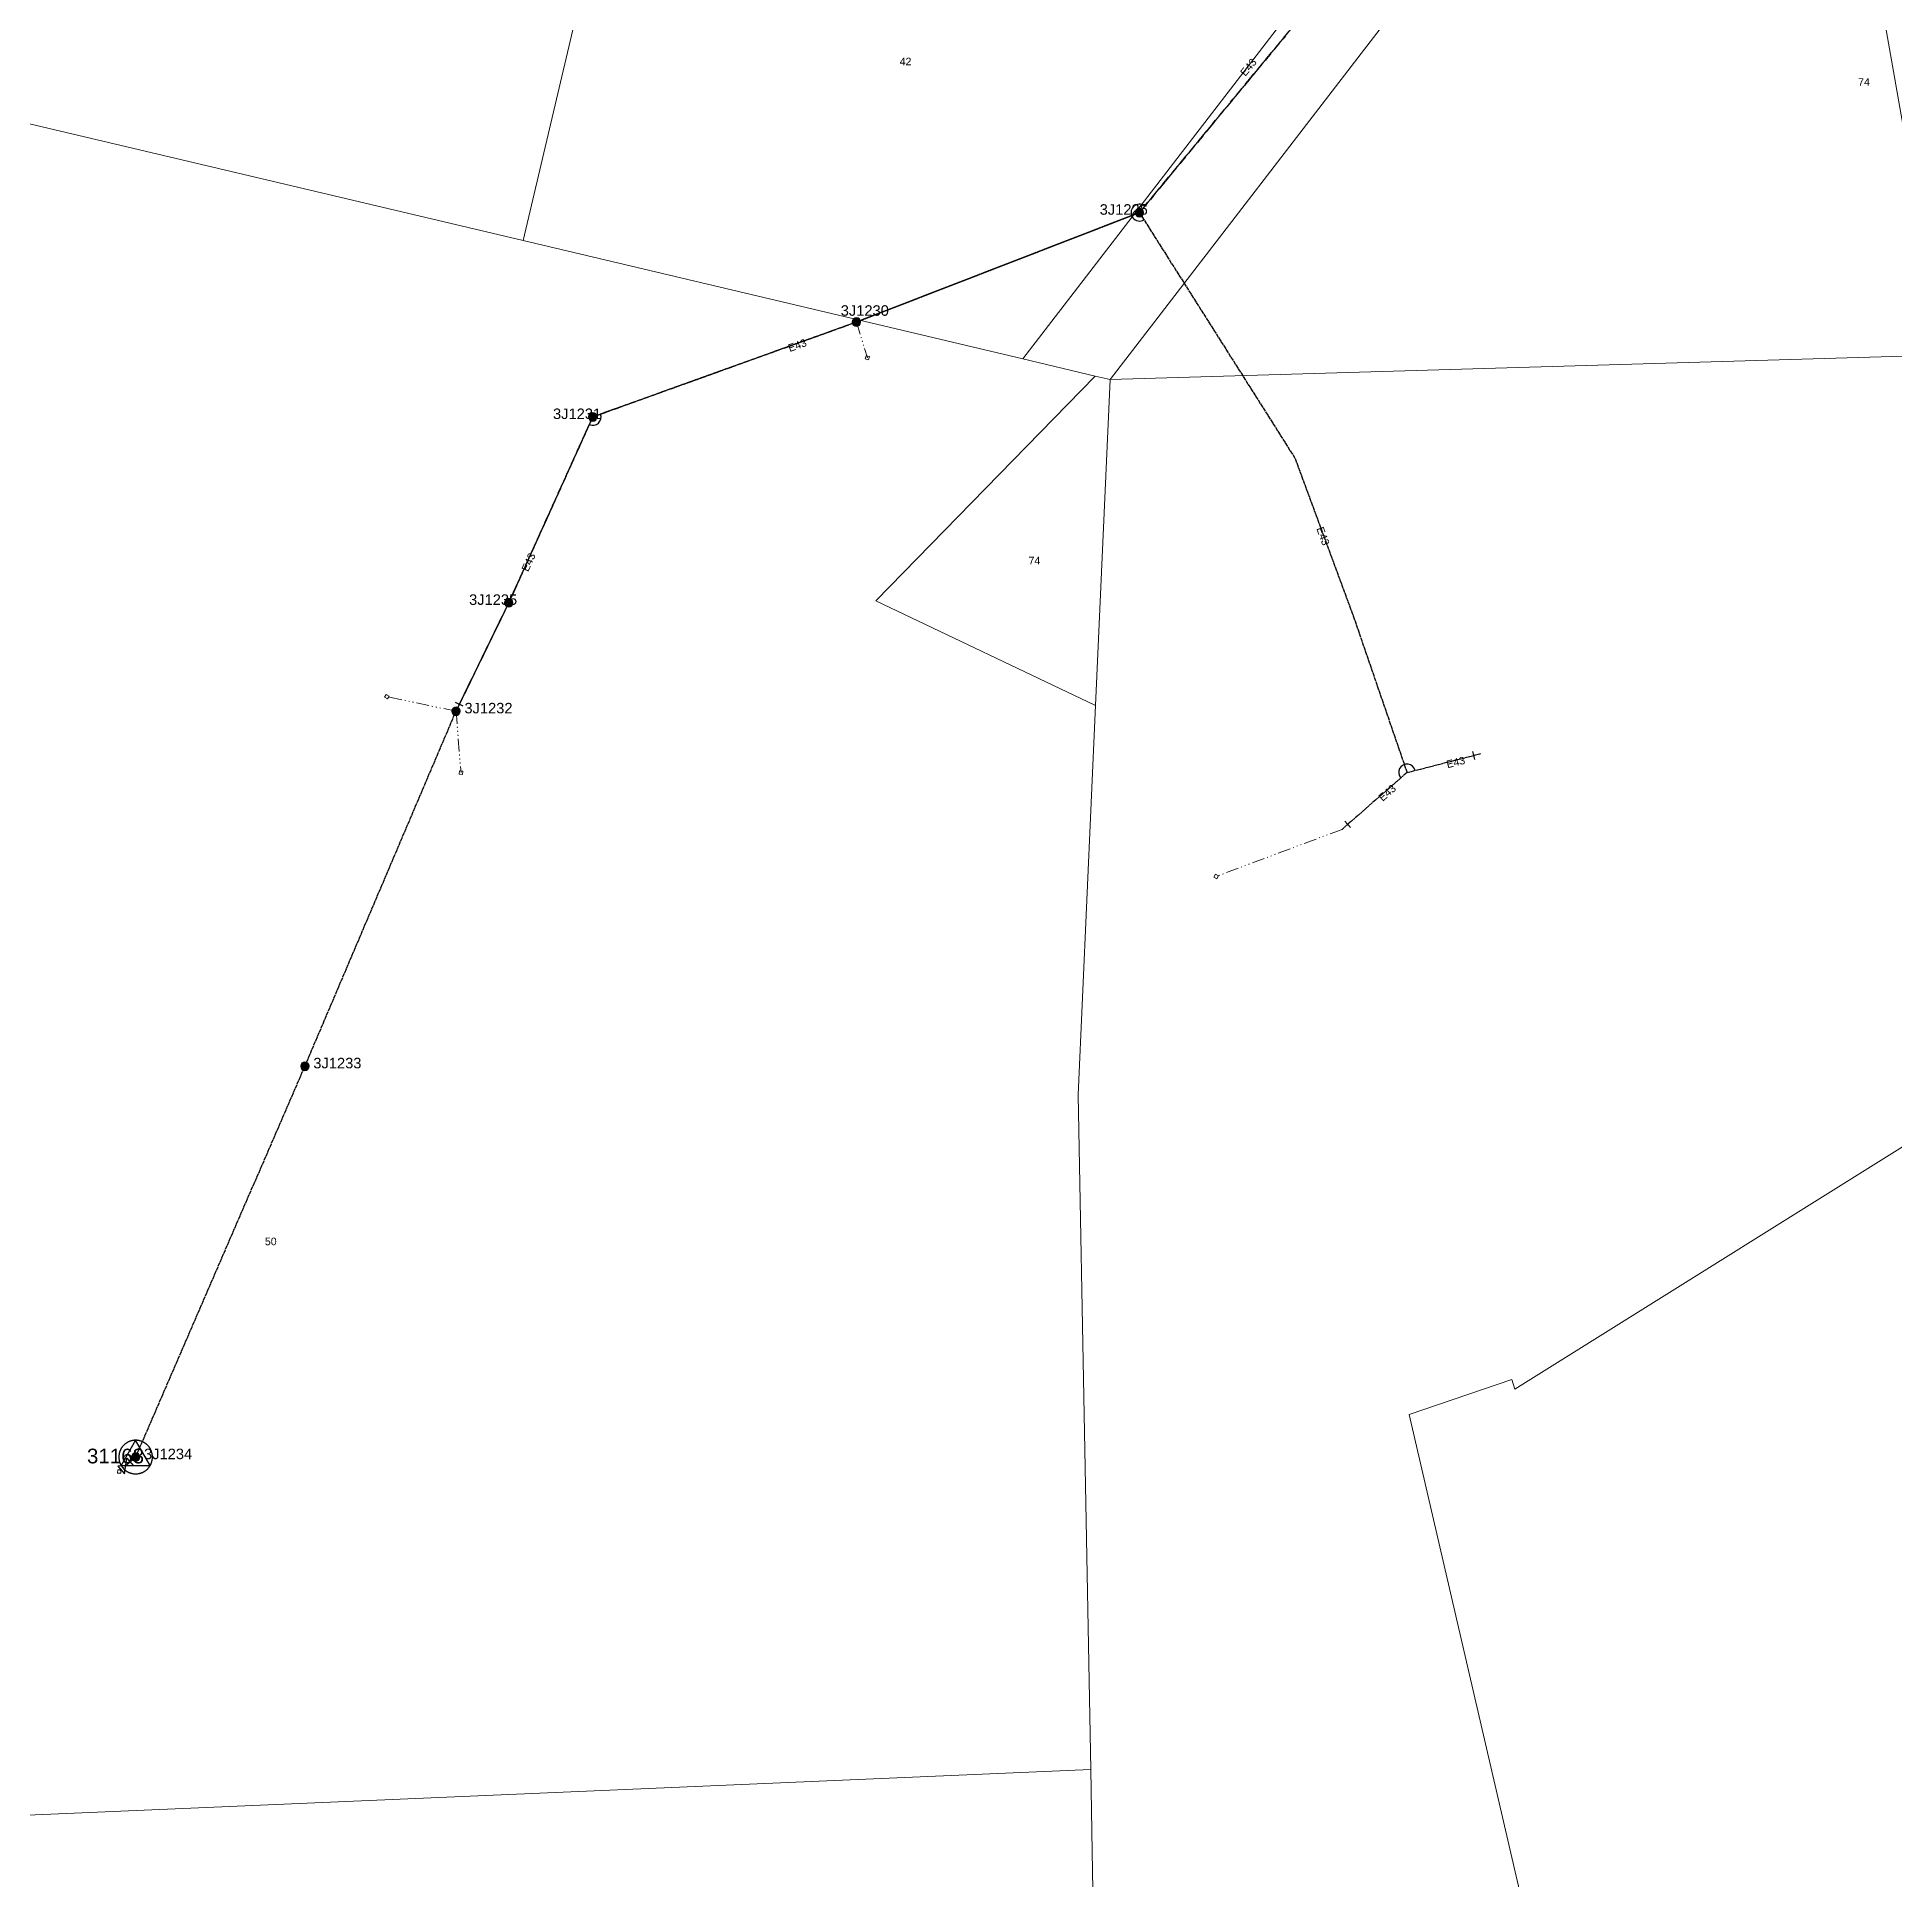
# Model space of a CAD drawing. Header units: metres. Extents: x 250871 to 255994, y 6164531 to 6169422.
# Drawn here: x 253446.4 to 253888.6, y 6165622.5 to 6166061.2 of the extents above; entities that cross this region are included whole.
import ezdxf
from ezdxf.enums import TextEntityAlignment as Align

# ---------------------------------------------------------------- set-up
doc = ezdxf.new("R2010")
doc.units = ezdxf.units.M
doc.linetypes.add('Cable Exist OH', pattern=[1, 1, 0])
doc.linetypes.add('PHANTOMX2', pattern=[6.6, 3, -0.75, 0.2, -0.75, 0.2, -0.75, 0.2, -0.75])
doc.layers.get('0').update_dxf_attribs({"color": 6})
for name, color, linetype, lineweight in [('Cadastre Land Parcels_SP_EXT', 118, 'Continuous', 15), ('Mains_HV_EXT', 13, 'Continuous', 25), ('Mains_LV_EXT', 163, 'Continuous', 25), ('Services_SP_EXT', 42, 'PHANTOMX2', 20)]:
    doc.layers.add(name, color=color, linetype=linetype, lineweight=lineweight)
for name, color, linetype in [('Equip_LV_EXT', 7, 'Continuous'), ('Sub_SP_TR_HV_LV_EXT', 7, 'Continuous'), ('SupportsOH_SP_TR_HV_LV_SL_EXT', 7, 'Continuous')]:
    doc.layers.add(name, color=color, linetype=linetype)
doc.styles.add('POLE_LABEL', font='arial.ttf', dxfattribs={"height": 2})
doc.styles.get("Standard").update_dxf_attribs({"font": 'arial.ttf'})

# ---------------------------------------------------------------- blocks, each defined once
blk = doc.blocks.new('SUB_POLE_EXT')
at = {"flags": 128}
for points in [[(-0.05, 4), (-0.15, 4), (-0.25, 3.99), (-0.34, 3.99), (-0.44, 3.98), (-0.54, 3.96), (-0.64, 3.95), (-0.73, 3.93), (-0.83, 3.91), (-0.92, 3.89), (-1.02, 3.87), (-1.11, 3.84), (-1.21, 3.81), (-1.3, 3.78), (-1.39, 3.75), (-1.49, 3.71), (-1.58, 3.68), (-1.67, 3.64), (-1.75, 3.59), (-1.84, 3.55), (-1.93, 3.5), (-2.01, 3.46), (-2.1, 3.41), (-2.18, 3.35), (-2.26, 3.3), (-2.34, 3.24), (-2.42, 3.18), (-2.5, 3.12), (-2.58, 3.06), (-2.65, 3), (-2.72, 2.93), (-2.79, 2.86), (-2.86, 2.79), (-2.93, 2.72), (-3, 2.65), (-3.06, 2.58), (-3.12, 2.5), (-3.18, 2.42), (-3.24, 2.34), (-3.3, 2.26), (-3.35, 2.18), (-3.41, 2.1), (-3.46, 2.01), (-3.5, 1.93), (-3.55, 1.84), (-3.59, 1.75), (-3.64, 1.67), (-3.68, 1.58), (-3.71, 1.49), (-3.75, 1.39), (-3.78, 1.3), (-3.81, 1.21), (-3.84, 1.11), (-3.87, 1.02), (-3.89, 0.92), (-3.91, 0.83), (-3.93, 0.73), (-3.95, 0.64), (-3.96, 0.54), (-3.98, 0.44), (-3.99, 0.34), (-3.99, 0.25), (-4, 0.15), (-4, 0.05), (-4, -0.05), (-4, -0.15), (-3.99, -0.25), (-3.99, -0.34), (-3.98, -0.44), (-3.96, -0.54), (-3.95, -0.64), (-3.93, -0.73), (-3.91, -0.83), (-3.89, -0.92), (-3.87, -1.02), (-3.84, -1.11), (-3.81, -1.21), (-3.78, -1.3), (-3.75, -1.39), (-3.71, -1.49), (-3.68, -1.58), (-3.64, -1.67), (-3.59, -1.75), (-3.55, -1.84), (-3.5, -1.93), (-3.46, -2.01), (-3.41, -2.1), (-3.35, -2.18), (-3.3, -2.26), (-3.24, -2.34), (-3.18, -2.42), (-3.12, -2.5), (-3.06, -2.58), (-3, -2.65), (-2.93, -2.72), (-2.86, -2.79), (-2.79, -2.86), (-2.72, -2.93), (-2.65, -3), (-2.58, -3.06), (-2.5, -3.12), (-2.42, -3.18), (-2.34, -3.24), (-2.26, -3.3), (-2.18, -3.35), (-2.1, -3.41), (-2.01, -3.46), (-1.93, -3.5), (-1.84, -3.55), (-1.75, -3.59), (-1.67, -3.64), (-1.58, -3.68), (-1.49, -3.71), (-1.39, -3.75), (-1.3, -3.78), (-1.21, -3.81), (-1.11, -3.84), (-1.02, -3.87), (-0.92, -3.89), (-0.83, -3.91), (-0.73, -3.93), (-0.64, -3.95), (-0.54, -3.96), (-0.44, -3.98), (-0.34, -3.99), (-0.25, -3.99), (-0.15, -4), (-0.05, -4), (0.05, -4), (0.15, -4), (0.25, -3.99), (0.34, -3.99), (0.44, -3.98), (0.54, -3.96), (0.64, -3.95), (0.73, -3.93), (0.83, -3.91), (0.92, -3.89), (1.02, -3.87), (1.11, -3.84), (1.21, -3.81), (1.3, -3.78), (1.39, -3.75), (1.49, -3.71), (1.58, -3.68), (1.67, -3.64), (1.75, -3.59), (1.84, -3.55), (1.93, -3.5), (2.01, -3.46), (2.1, -3.41), (2.18, -3.35), (2.26, -3.3), (2.34, -3.24), (2.42, -3.18), (2.5, -3.12), (2.58, -3.06), (2.65, -3), (2.72, -2.93), (2.79, -2.86), (2.86, -2.79), (2.93, -2.72), (3, -2.65), (3.06, -2.58), (3.12, -2.5), (3.18, -2.42), (3.24, -2.34), (3.3, -2.26), (3.35, -2.18), (3.41, -2.1), (3.46, -2.01), (3.5, -1.93), (3.55, -1.84), (3.59, -1.75), (3.64, -1.67), (3.68, -1.58), (3.71, -1.49), (3.75, -1.39), (3.78, -1.3), (3.81, -1.21), (3.84, -1.11), (3.87, -1.02), (3.89, -0.92), (3.91, -0.83), (3.93, -0.73), (3.95, -0.64), (3.96, -0.54), (3.98, -0.44), (3.99, -0.34), (3.99, -0.25), (4, -0.15), (4, -0.05), (4, 0.05), (4, 0.15), (3.99, 0.25), (3.99, 0.34), (3.98, 0.44), (3.96, 0.54), (3.95, 0.64), (3.93, 0.73), (3.91, 0.83), (3.89, 0.92), (3.87, 1.02), (3.84, 1.11), (3.81, 1.21), (3.78, 1.3), (3.75, 1.39), (3.71, 1.49), (3.68, 1.58), (3.64, 1.67), (3.59, 1.75), (3.55, 1.84), (3.5, 1.93), (3.46, 2.01), (3.41, 2.1), (3.35, 2.18), (3.3, 2.26), (3.24, 2.34), (3.18, 2.42), (3.12, 2.5), (3.06, 2.58), (3, 2.65), (2.93, 2.72), (2.86, 2.79), (2.79, 2.86), (2.72, 2.93), (2.65, 3), (2.58, 3.06), (2.5, 3.12), (2.42, 3.18), (2.34, 3.24), (2.26, 3.3), (2.18, 3.35), (2.1, 3.41), (2.01, 3.46), (1.93, 3.5), (1.84, 3.55), (1.75, 3.59), (1.67, 3.64), (1.58, 3.68), (1.49, 3.71), (1.39, 3.75), (1.3, 3.78), (1.21, 3.81), (1.11, 3.84), (1.02, 3.87), (0.92, 3.89), (0.83, 3.91), (0.73, 3.93), (0.64, 3.95), (0.54, 3.96), (0.44, 3.98), (0.34, 3.99), (0.25, 3.99), (0.15, 4), (0.05, 4)], [(0, 4), (-3.46, -2), (3.46, -2)]]:
    blk.add_lwpolyline(points, close=True, dxfattribs=at)
at = {"flags": 8}
blk.add_attdef('ASSET_NUM', text='', height=2.5, dxfattribs=at).set_placement((0, 7), align=Align.MIDDLE_CENTER)
for tag, flags, p in [('STREET_CODE', 9, (-1.38, 1.45)), ('NO_PHASES', 9, (-1.38, 1.05)), ('OPERATED_BY', 9, (-1.38, 0.65)), ('MAINTAINED_BY', 9, (-1.38, 0.45)), ('ORIENTATION', 9, (-1.38, 0.25)), ('OWNED_BY', 9, (-1.38, 0.05)), ('CONSTRUCTED_VOLTAGE', 9, (-1.13, 0.75)), ('OPERATING_VOLTAGE', 9, (-1.13, 0.35)), ('STATE', 9, (-1.38, -0.35)), ('USAGE', 9, (-1.38, -0.75)), ('LEGEND', 9, (-1.38, -0.95)), ('SUBURB', 9, (-1.38, -1.15)), ('STREETNAME', 9, (-1.38, -1.35)), ('LOCATION', 9, (-1.38, -1.55)), ('NOTES', 9, (-1.38, -1.75)), ('Z', 1, (-1.38, -1.95)), ('SECONDARY_VOLTAGE', 9, (-1.13, -0.65)), ('SUBSTATION_TYPE', 9, (-1.13, -1.05))]:
    blk.add_attdef(tag, text='', height=0.1, dxfattribs=dict(flags=flags)).set_placement(p, align=Align.MIDDLE_LEFT)
blk = doc.blocks.new('LV_OH_LINKS_DISTFUSE_EXT')
for p, q in [((0, 0), (0.96, 0)), ((3.84, 0), (4.8, 0))]:
    blk.add_line(p, q)
blk.add_lwpolyline([(3.84, -1.2), (3.84, 1.2), (0.96, -1.2), (0.96, 1.2)], close=True)
at = {"flags": 9}
for tag, p in [('ACTUAL_STATUS', (0, 0)), ('CONSTRUCTED_VOLTAGE', (0, -0.2)), ('OPERATING_VOLTAGE', (0, -0.6)), ('ORIENTATION', (0, -0.8)), ('OWNED_BY', (0, -1)), ('STATE', (0, -1.2)), ('SWITCH_TYPE', (0, -1.4)), ('NO_PHASES', (0, -0.4)), ('USAGE', (0, -1.6)), ('NOTES', (0, -1.8))]:
    blk.add_attdef(tag, text='', height=0.2, dxfattribs=at).set_placement(p, align=Align.MIDDLE_LEFT)
at = {"flags": 1}
blk.add_attdef('Z', (0, 0), '', height=0.2, dxfattribs=at)
blk = doc.blocks.new('CCP_EXT')
blk.add_wipeout([(0, 0.57), (0.57, 0), (0, -0.57), (-0.57, 0)])
blk.add_lwpolyline([(-0.57, 0), (0, 0.57), (0.57, 0), (0, -0.57), (-0.57, 0)])
at = {"flags": 1}
blk.add_attdef('Z', (0, 0), '', height=0.2, dxfattribs=at)
at = {"flags": 9}
for tag, p in [('CCP_TYPE', (0, 0)), ('CONSTRUCTED_VOLTAGE', (0, -0.2)), ('OPERATING_VOLTAGE', (0, -0.6)), ('ORIENTATION', (0, -0.8)), ('OWNED_BY', (0, -1)), ('STATE', (0, -1.8)), ('NO_PHASES', (0, -0.4)), ('USAGE', (0, -1.2)), ('LEGEND', (0, -1.4)), ('LIFE_SUPPORT', (0, -1.6)), ('NOTES', (0, -2))]:
    blk.add_attdef(tag, text='', height=0.2, dxfattribs=at).set_placement(p, align=Align.MIDDLE_LEFT)
blk = doc.blocks.new('POLE_EXT')
blk.add_hatch(color=256).paths.add_polyline_path([(-1, 0, 1), (1, 0, 1)])
blk.add_lwpolyline([(-1, 0, 1), (1, 0, 1)], format="xyb", close=True)
at = {"flags": 8}
blk.add_attdef('pNumber', text='', height=2, dxfattribs=at).set_placement((2.5, 2.5), align=Align.MIDDLE_CENTER)
at = {"style": 'POLE_LABEL', "flags": 9}
for tag, p in [('STRUCTURE_PLANT_NUMBER', (1.35, 0.03)), ('STREET_CODE', (1.35, -0.2))]:
    blk.add_attdef(tag, text='', height=0.2, dxfattribs=at).set_placement(p, align=Align.MIDDLE_LEFT)
at = {"flags": 9}
for tag, p in [('OWNED_BY', (1.35, -0.4)), ('SPECIAL_USE', (1.35, -0.8)), ('STATE', (1.35, -1)), ('cLV', (1.35, -1.4)), ('hDepth', (1.35, -1.6)), ('hDia', (1.35, -1.8)), ('cHV', (1.35, -2)), ('cLinedev', (1.35, -3.4)), ('pExisting', (1.35, -3.8)), ('pFooting', (1.35, -4.4)), ('PARENT', (1.35, -0.6)), ('USAGE', (1.35, -1.2)), ('LBRACKET', (1.35, -2.2)), ('LExisting', (1.35, -2.4)), ('LANTNUMBER', (1.35, -2.6)), ('LOther', (1.35, -2.8)), ('LRemove', (1.35, -3)), ('LEGEND', (1.35, -3.2)), ('LOCATION', (1.35, -3.6)), ('PFNUMBER', (1.35, -4)), ('NEWPFNUMBER', (1.35, -4.2)), ('pNew', (1.35, -4.6)), ('pRelocate', (1.35, -5)), ('pRemove', (1.35, -5.2)), ('pReplace', (1.35, -5.4)), ('pStay', (1.35, -5.6)), ('pType', (1.35, -5.8)), ('cspan', (1.35, -6)), ('STREETNAME', (1.35, -6.2)), ('SUBURB', (1.35, -6.4)), ('OPERATED_BY', (1.36, -7.01)), ('NOTES', (1.35, -6.6)), ('MAINTAINED_BY', (1.36, -6.81))]:
    blk.add_attdef(tag, text='', height=0.2, dxfattribs=at).set_placement(p, align=Align.MIDDLE_LEFT)
at = {"flags": 1}
blk.add_attdef('Z', (1.35, -7.33), '', height=0.2, dxfattribs=at)
blk = doc.blocks.new('End Shackle_EXT')
blk.add_wipeout([(0, 0.25), (1.81, 0.25), (1.82, -0.25), (0, -0.25)])
blk.add_line((1.81, -1), (1.81, 1))
at = {"flags": 1}
blk.add_attdef('Z', (0, 0), '', height=0.2, dxfattribs=at)
at = {"flags": 9}
for tag, p in [('CONNECTOR_TYPE', (0, 0)), ('CONSTRUCTED_VOLTAGE', (0, -0.2)), ('OPERATING_VOLTAGE', (0, -0.6)), ('ORIENTATION', (0, -0.8)), ('OWNED_BY', (0, -1)), ('STATE', (0, -1.2)), ('NO_PHASES', (0, -0.4)), ('USAGE', (0, -1.4)), ('NOTES', (0, -1.6))]:
    blk.add_attdef(tag, text='', height=0.2, dxfattribs=at).set_placement(p, align=Align.MIDDLE_LEFT)

msp = doc.modelspace()

# ---------------------------------------------------------------- linework, layer by layer
at = {"layer": 'Cadastre Land Parcels_SP_EXT', "linetype": 'Continuous'}
for points in [[(253589.756, 6166130.305), (253433.137, 6166167.322), (253395.082, 6166052.217), (253562.017, 6166012.777), (253589.756, 6166130.305)], [(253761.8, 6166089.624), (253653.96, 6166115.13), (253589.756, 6166130.305), (253562.017, 6166012.777), (253680.996, 6165984.667), (253761.8, 6166089.624)], [(253772.142, 6166071.238), (253882.206, 6166090.06), (253881.225, 6166109.914), (253761.8, 6166089.624), (253680.996, 6165984.667), (253698.255, 6165980.5), (253701.78, 6165979.672), (253772.142, 6166071.238)], [(253904.231, 6165985.688), (253890.751, 6166039.07), (253882.695, 6166084.647), (253882.206, 6166090.06), (253772.142, 6166071.238), (253701.78, 6165979.672), (253904.231, 6165985.688)], [(253466.298, 6165638.873), (253697.192, 6165648.784), (253694.17, 6165809.422), (253698.306, 6165902.091), (253645.974, 6165927.007), (253698.255, 6165980.5), (253680.996, 6165984.667), (253562.017, 6166012.777), (253395.082, 6166052.217), (253254.898, 6165629.793), (253466.298, 6165638.873)], [(253906.285, 6165806.945), (253967.596, 6165840.534), (253956.43, 6165861.716), (253918.228, 6165930.283), (253904.231, 6165985.688), (253701.78, 6165979.672), (253698.306, 6165902.091), (253694.17, 6165809.422), (253697.192, 6165648.784), (253697.532, 6165629.268), (253699.441, 6165519.808), (253777.66, 6165439.17), (253783.892, 6165432.746), (253790.166, 6165439.719), (253829.585, 6165483.535), (253800.963, 6165612.417), (253772.952, 6165733.328), (253797.406, 6165741.611), (253798.149, 6165739.355), (253906.285, 6165806.945)], [(253701.78, 6165979.672), (253698.255, 6165980.5), (253645.974, 6165927.007), (253698.306, 6165902.091), (253701.78, 6165979.672)], [(253997.346, 6165792.944), (253978.749, 6165819.345), (253967.596, 6165840.534), (253906.285, 6165806.945), (253798.149, 6165739.355), (253797.406, 6165741.611), (253772.952, 6165733.328), (253800.963, 6165612.417), (253829.585, 6165483.535), (254050.313, 6165728.878), (254036.242, 6165743.207), (253997.346, 6165792.944)]]:
    msp.add_lwpolyline(points, close=True, dxfattribs=at)
at = {"layer": 'Mains_LV_EXT', "linetype": 'Cable Exist OH'}
for points in [[(253756.11, 6166076.805), (253708.753, 6166019.442)], [(253708.753, 6166019.442), (253641.383, 6165993.382)], [(253708.753, 6166019.442), (253745.817, 6165960.912), (253759.648, 6165923.439), (253772.474, 6165886.144)]]:
    msp.add_lwpolyline(points, dxfattribs=at)
at = {"layer": 'Mains_LV_EXT', "linetype": 'Continuous'}
for points in [[(253710.026, 6166020.984, 1.960194), (253709.823, 6166017.752)], [(253577.793, 6165968.978, 0.6624646), (253580.498, 6165971.478)], [(253774.411, 6165886.64, 1.26621), (253770.968, 6165884.828)]]:
    msp.add_lwpolyline(points, format="xyb", dxfattribs=at)

# ---------------------------------------------------------------- block references
at = {"layer": 'Equip_LV_EXT', "rotation": 221.3819841984193}
msp.add_blockref('LV_OH_LINKS_DISTFUSE_EXT', (253469.198, 6165722.622), dxfattribs=at)
at = {"layer": 'Sub_SP_TR_HV_LV_EXT'}
ref = msp.add_blockref('SUB_POLE_EXT', (253469.803, 6165723.155), dxfattribs=at)
ref.add_attrib('ASSET_NUM', '31168', dxfattribs={"layer": '0', "height": 3.5}).set_placement((253471.803, 6165723.405), align=Align.MIDDLE_RIGHT)
at = {"layer": 'SupportsOH_SP_TR_HV_LV_SL_EXT'}
ref = msp.add_blockref('POLE_EXT', (253708.753, 6166019.442), dxfattribs=at)
ref.add_attrib('ASSET_NUM', '3J1226', dxfattribs={"layer": '0', "height": 2.5, "rotation": 0.01321, "style": 'POLE_LABEL'}).set_placement((253710.753, 6166020.192), align=Align.MIDDLE_RIGHT)
ref = msp.add_blockref('POLE_EXT', (253641.383, 6165993.382), dxfattribs=at)
ref.add_attrib('ASSET_NUM', '3J1230', dxfattribs={"layer": '0', "height": 2.5, "style": 'POLE_LABEL'}).set_placement((253643.383, 6165994.132), align=Align.BOTTOM_CENTER)
ref = msp.add_blockref('POLE_EXT', (253578.616, 6165970.801), dxfattribs=at)
ref.add_attrib('ASSET_NUM', '3J1231', dxfattribs={"layer": '0', "height": 2.5, "style": 'POLE_LABEL'}).set_placement((253580.616, 6165971.551), align=Align.MIDDLE_RIGHT)
ref = msp.add_blockref('POLE_EXT', (253558.63, 6165926.548), dxfattribs=at)
ref.add_attrib('ASSET_NUM', '3J1235', dxfattribs={"layer": '0', "height": 2.5, "style": 'POLE_LABEL'}).set_placement((253560.63, 6165927.298), align=Align.MIDDLE_RIGHT)
ref = msp.add_blockref('POLE_EXT', (253510.096, 6165816.21), dxfattribs=at)
ref.add_attrib('ASSET_NUM', '3J1233', dxfattribs={"layer": '0', "height": 2.5, "style": 'POLE_LABEL'}).set_placement((253512.096, 6165816.96), align=Align.MIDDLE_LEFT)

# ---------------------------------------------------------------- texts
at = {"layer": 'Cadastre Land Parcels_SP_EXT'}
for s, p in [('42', (253651.68, 6166054.517)), ('74', (253879.846, 6166049.633)), ('74', (253682.36, 6165935.699)), ('50', (253500.566, 6165773.591))]:
    msp.add_text(s, height=1.8, dxfattribs=at).set_placement(p)
at = {"layer": 'Mains_LV_EXT'}
for rotation, p in [(50.45829, (253733.97, 6166051.762)), (19.78677, (253625.518, 6165986.239)), (290.25836, (253750.841, 6165944.215)), (65.69452, (253563.228, 6165933.805)), (41.15485, (253766.652, 6165879.14))]:
    msp.add_text('E43', height=1.8, rotation=rotation, dxfattribs=at).set_placement(p)

# ---------------------------------------------------------------- next in the draw order: block references
at = {"layer": 'Mains_LV_EXT', "rotation": 194.3535425634485}
msp.add_blockref('End Shackle_EXT', (253790.028, 6165890.636), dxfattribs=at)
at = {"layer": 'Services_SP_EXT'}
for p, rotation in [((253643.988, 6165984.886), 209.7824616481293), ((253529.598, 6165904.193), 285.3830788919338), ((253547.27, 6165886.107), 131.4450439134931), ((253727.022, 6165861.387), 193.2809224395935), ((253465.912, 6165719.728), 41.38193657161958)]:
    msp.add_blockref('CCP_EXT', p, dxfattribs=dict(at, rotation=rotation))

# ---------------------------------------------------------------- next in the draw order: linework, layer by layer
at = {"layer": 'Mains_LV_EXT', "linetype": 'Cable Exist OH'}
for points in [[(253641.383, 6165993.382), (253578.616, 6165970.801)], [(253772.474, 6165886.144), (253790.028, 6165890.636)]]:
    msp.add_lwpolyline(points, dxfattribs=at)
at = {"layer": 'Services_SP_EXT'}
for points in [[(253641.383, 6165993.382), (253643.988, 6165984.886)], [(253546.064, 6165900.722), (253529.598, 6165904.193)], [(253546.064, 6165900.722), (253547.27, 6165886.107)], [(253756.988, 6165872.609), (253727.022, 6165861.387)], [(253469.803, 6165723.155), (253465.912, 6165719.728)]]:
    msp.add_lwpolyline(points, dxfattribs=at)

# ---------------------------------------------------------------- next in the draw order: block references
at = {"layer": 'SupportsOH_SP_TR_HV_LV_SL_EXT'}
ref = msp.add_blockref('POLE_EXT', (253469.803, 6165723.155), dxfattribs=at)
ref.add_attrib('ASSET_NUM', '3J1234', dxfattribs={"layer": '0', "height": 2.5, "style": 'POLE_LABEL'}).set_placement((253471.803, 6165723.905), align=Align.MIDDLE_LEFT)

# ---------------------------------------------------------------- next in the draw order: texts
at = {"layer": 'Mains_LV_EXT'}
msp.add_text('E43', height=1.8, rotation=14.35354, dxfattribs=at).set_placement((253782.108, 6165887.149))

# ---------------------------------------------------------------- next in the draw order: block references
for p, rotation in [((253546.064, 6165900.722), 64.05510975404842), ((253756.988, 6165872.609), 41.1550573366064)]:
    msp.add_blockref('End Shackle_EXT', p, dxfattribs=dict(at, rotation=rotation))

# ---------------------------------------------------------------- next in the draw order: linework, layer by layer
at = {"layer": 'Mains_HV_EXT', "linetype": 'Cable Exist OH'}
msp.add_lwpolyline([(253469.803, 6165723.155), (253510.096, 6165816.21), (253546.064, 6165900.722), (253558.63, 6165926.548), (253578.616, 6165970.801), (253641.383, 6165993.382), (253708.753, 6166019.442), (253756.11, 6166076.805)], dxfattribs=at)
at = {"layer": 'Mains_LV_EXT', "linetype": 'Cable Exist OH'}
for points in [[(253578.616, 6165970.801), (253558.63, 6165926.548), (253546.064, 6165900.722)], [(253772.474, 6165886.144), (253756.988, 6165872.609)]]:
    msp.add_lwpolyline(points, dxfattribs=at)

# ---------------------------------------------------------------- next in the draw order: block references
at = {"layer": 'SupportsOH_SP_TR_HV_LV_SL_EXT'}
ref = msp.add_blockref('POLE_EXT', (253546.064, 6165900.722), dxfattribs=at)
ref.add_attrib('ASSET_NUM', '3J1232', dxfattribs={"layer": '0', "height": 2.5, "style": 'POLE_LABEL'}).set_placement((253548.064, 6165901.472), align=Align.MIDDLE_LEFT)

doc.saveas('drawing.dxf')
